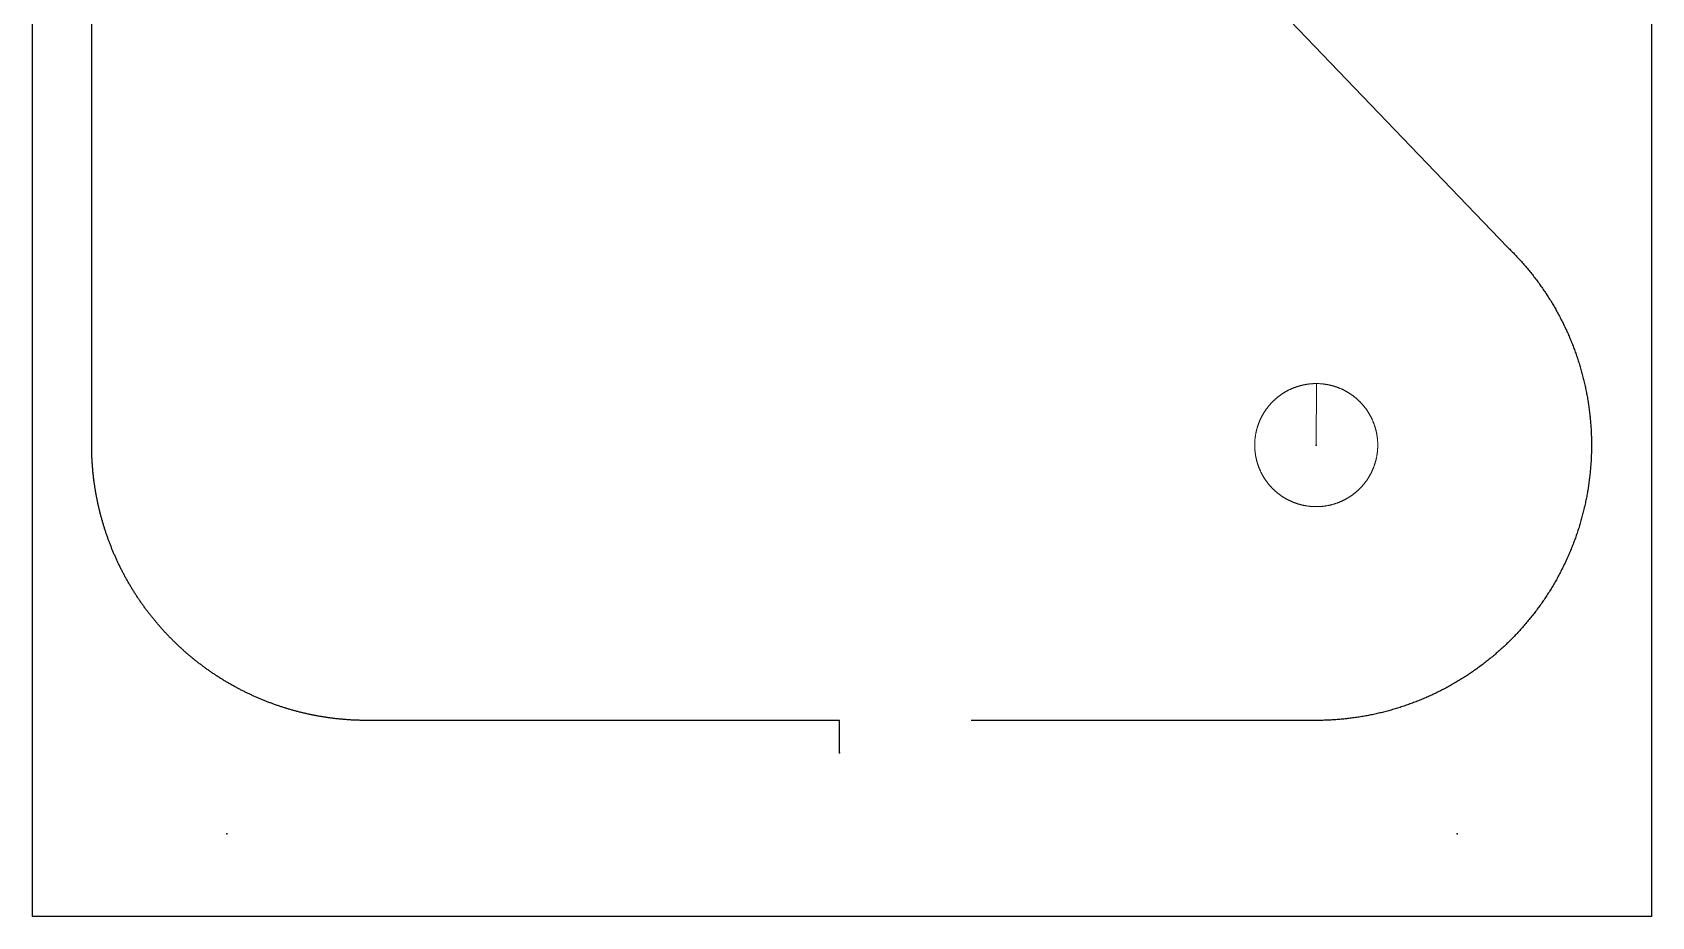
# Model space of a CAD drawing. Header units: millimetres. Extents: x 185 to 235, y 425 to 627.
# Drawn here: x 185.4 to 235.4, y 424.7 to 452 of the extents above; entities that cross this region are included whole.
import ezdxf

# ---------------------------------------------------------------- set-up
doc = ezdxf.new("R2010")
doc.units = ezdxf.units.MM
doc.layers.add('TOP_Drill', color=7, linetype='Continuous')
doc.layers.add('TOP_Full_CutOut_90', color=7, linetype='Continuous')
doc.layers.add('TOP_Full_CutOut_90_1', color=7, linetype='Continuous', lineweight=18)

msp = doc.modelspace()

# ---------------------------------------------------------------- linework, layer by layer
at = {"layer": 'TOP_Drill'}
for p, q in [((185.445662, 424.669944), (185.445662, 627.215781)), ((235.445662, 627.215781), (235.445662, 424.669944)), ((235.445662, 424.669944), (185.445662, 424.669944))]:
    msp.add_line(p, q, dxfattribs=at)
for p in [(225.089258, 439.226747), (210.366252, 429.726749), (191.445662, 427.226749), (229.445662, 427.226749)]:
    msp.add_point(p, dxfattribs=at)
at = {"layer": 'TOP_Full_CutOut_90', "linetype": 'Continuous', "ltscale": 5}
for points in [[(201.684353, 475.868523), (230.999406, 445.335753), (231.005227, 445.330137), (231.034165, 445.301955), (231.062967, 445.273636), (231.091646, 445.245169), (231.120178, 445.216577), (231.148562, 445.187862), (231.176833, 445.158989), (231.204955, 445.129993), (231.23294, 445.100863), (231.260786, 445.0716), (231.288493, 445.042205), (231.316062, 445.012676), (231.34349, 444.983017), (231.370766, 444.953239), (231.397915, 444.923318), (231.424921, 444.893266), (231.451773, 444.863099), (231.478484, 444.832802), (231.505043, 444.802388), (231.531489, 444.771811), (231.557768, 444.741131), (231.583896, 444.710336), (231.609877, 444.679414), (231.635714, 444.648368), (231.661413, 444.617186), (231.686958, 444.58589), (231.712346, 444.554483), (231.737585, 444.522955), (231.762689, 444.491287), (231.787622, 444.459527), (231.812416, 444.427633), (231.837074, 444.395601), (231.86155, 444.363489), (231.885886, 444.331247), (231.910073, 444.298881), (231.934098, 444.266413), (231.957971, 444.233826), (231.981673, 444.201149), (232.005243, 444.168329), (232.02866, 444.135388), (232.051903, 444.102363), (232.074993, 444.069223), (232.097927, 444.035969), (232.1207, 444.002612), (232.143321, 443.969137), (232.165781, 443.935556), (232.188076, 443.901878), (232.210213, 443.86809), (232.232198, 443.834184), (232.254006, 443.800196), (232.275658, 443.766099), (232.297157, 443.731884), (232.318481, 443.697586), (232.339638, 443.663192), (232.360643, 443.628681), (232.381491, 443.594058), (232.402158, 443.559362), (232.422659, 443.524571), (232.443008, 443.489661), (232.46319, 443.454653), (232.483189, 443.419579), (232.503026, 443.384404), (232.522709, 443.34911), (232.542218, 443.313732), (232.561555, 443.278271), (232.580716, 443.24273), (232.599728, 443.207063), (232.618563, 443.171315), (232.637211, 443.135515), (232.655707, 443.099591), (232.674025, 443.06359), (232.692174, 443.027501), (232.71015, 442.991326), (232.727955, 442.955067), (232.745592, 442.918714), (232.763042, 442.882304), (232.780329, 442.845793), (232.797442, 442.809199), (232.814382, 442.772524), (232.831151, 442.735759), (232.847733, 442.69894), (232.86415, 442.662024), (232.880382, 442.625046), (232.896442, 442.587991), (232.91234, 442.55082), (232.928049, 442.513602), (232.943572, 442.476333), (232.958919, 442.438989), (232.974108, 442.401525), (232.989107, 442.364012), (233.003919, 442.326457), (233.018564, 442.288799), (233.033029, 442.251076), (233.047306, 442.213304), (233.06141, 442.175453), (233.075342, 442.137509), (233.089082, 442.099527), (233.102638, 442.061494), (233.116023, 442.023372), (233.129225, 441.985187), (233.142234, 441.946972), (233.155072, 441.908671), (233.167731, 441.870294), (233.180205, 441.831865), (233.192492, 441.79339), (233.204599, 441.75485), (233.216522, 441.716252), (233.228259, 441.677611), (233.239813, 441.638907), (233.251184, 441.600148), (233.262378, 441.561311), (233.273377, 441.522449), (233.284192, 441.48354), (233.294824, 441.444572), (233.305275, 441.405538), (233.315537, 441.366466), (233.325612, 441.327351), (233.335497, 441.2882), (233.345202, 441.248986), (233.354723, 441.209711), (233.36405, 441.170422), (233.373193, 441.131077), (233.382148, 441.091696), (233.390921, 441.05225), (233.399507, 441.012755), (233.407898, 440.973251), (233.416097, 440.933734), (233.424117, 440.89414), (233.431954, 440.854472), (233.439593, 440.814817), (233.447043, 440.775129), (233.454306, 440.735396), (233.461381, 440.695634), (233.468269, 440.655817), (233.474966, 440.615977), (233.481473, 440.576116), (233.487794, 440.536197), (233.49392, 440.49628), (233.499856, 440.456343), (233.505608, 440.416336), (233.511165, 440.376331), (233.516532, 440.336303), (233.521711, 440.29623), (233.526699, 440.256139), (233.531493, 440.216053), (233.536099, 440.175924), (233.540516, 440.135755), (233.54474, 440.095589), (233.548775, 440.055388), (233.552617, 440.015173), (233.556269, 439.974939), (233.559728, 439.934692), (233.562995, 439.894457), (233.566074, 439.854163), (233.56896, 439.813858), (233.571653, 439.773586), (233.574157, 439.733258), (233.57647, 439.6929), (233.578588, 439.652578), (233.580515, 439.612247), (233.582252, 439.571887), (233.583797, 439.531498), (233.585149, 439.491127), (233.586309, 439.450771), (233.587278, 439.410368), (233.588054, 439.369983), (233.588639, 439.329596), (233.589032, 439.289207), (233.589233, 439.248816), (233.589242, 439.208403), (233.589058, 439.168013), (233.588683, 439.127624), (233.588116, 439.087237), (233.587357, 439.046851), (233.586407, 439.00647), (233.585264, 438.966092), (233.583929, 438.92572), (233.582403, 438.885353), (233.580685, 438.844993), (233.578775, 438.804638), (233.576672, 438.764293), (233.574378, 438.723955), (233.571893, 438.68365), (233.569218, 438.643356), (233.566349, 438.60305), (233.563289, 438.562775), (233.560039, 438.522516), (233.556594, 438.482246), (233.55296, 438.442012), (233.549137, 438.401817), (233.545122, 438.361635), (233.540915, 438.321448), (233.536515, 438.281278), (233.531926, 438.241148), (233.527149, 438.201056), (233.52218, 438.160964), (233.517018, 438.120895), (233.51167, 438.080863), (233.506126, 438.040827), (233.500394, 438.000845), (233.494476, 437.960903), (233.488364, 437.92096), (233.482065, 437.881071), (233.475576, 437.841201), (233.468895, 437.801356), (233.46203, 437.761565), (233.45497, 437.721777), (233.447723, 437.682038), (233.440286, 437.642325), (233.43266, 437.602649), (233.424853, 437.563043), (233.416853, 437.523445), (233.408657, 437.483859), (233.400281, 437.444347), (233.391721, 437.404892), (233.382969, 437.365453), (233.374031, 437.326066), (233.364906, 437.286718), (233.355591, 437.247403), (233.346092, 437.208145), (233.3364, 437.168905), (233.32653, 437.12975), (233.316475, 437.090636), (233.306228, 437.051554), (233.2958, 437.012537), (233.285181, 436.973549), (233.274378, 436.934614), (233.2634, 436.895769), (233.25223, 436.856948), (233.24087, 436.818163), (233.229333, 436.779454), (233.217609, 436.740793), (233.20571, 436.702217), (233.193619, 436.663664), (233.18134, 436.625157), (233.168891, 436.58675), (233.156258, 436.548395), (233.14343, 436.51006), (233.130429, 436.47182), (233.117253, 436.433656), (233.103883, 436.395521), (233.090337, 436.357463), (233.076607, 436.319462), (233.062706, 436.281552), (233.048624, 436.243702), (233.034347, 436.205883), (233.019903, 436.168166), (233.005285, 436.130529), (232.990483, 436.092948), (232.975499, 436.055429), (232.960338, 436.017985), (232.944994, 435.980598), (232.929478, 435.943305), (232.913792, 435.906096), (232.897918, 435.868937), (232.881872, 435.831866), (232.865659, 435.79489), (232.849263, 435.757975), (232.83268, 435.721113), (232.815931, 435.68435), (232.799015, 435.647684), (232.781923, 435.611092), (232.764648, 435.574564), (232.747205, 435.538129), (232.729593, 435.501787), (232.71181, 435.465528), (232.69384, 435.429327), (232.675698, 435.393213), (232.657408, 435.357231), (232.638938, 435.321316), (232.620283, 435.285462), (232.601462, 435.249707), (232.582481, 435.214059), (232.563335, 435.178509), (232.544014, 435.14304), (232.524521, 435.107654), (232.504859, 435.07236), (232.485022, 435.037149), (232.465028, 435.00205), (232.444882, 434.967069), (232.424553, 434.932156), (232.404052, 434.897331), (232.383406, 434.862637), (232.362584, 434.82802), (232.341584, 434.793484), (232.320441, 434.75908), (232.299129, 434.724767), (232.277644, 434.690541), (232.256012, 434.656442), (232.234214, 434.622438), (232.212255, 434.588539), (232.190133, 434.554741), (232.167832, 434.521022), (232.145402, 434.487457), (232.122801, 434.453977), (232.100032, 434.420595), (232.077119, 434.387341), (232.054044, 434.354191), (232.030806, 434.32114), (232.007404, 434.288194), (231.983877, 434.255401), (231.960167, 434.222682), (231.9363, 434.190074), (231.91229, 434.157595), (231.888116, 434.12522), (231.863814, 434.092992), (231.839333, 434.060843), (231.814689, 434.028802), (231.789926, 433.996919), (231.765006, 433.965147), (231.739919, 433.933471), (231.714683, 433.901918), (231.689298, 433.870486), (231.663767, 433.839179), (231.638101, 433.808011), (231.612278, 433.776953), (231.586299, 433.746007), (231.560185, 433.7152), (231.533919, 433.684508), (231.507496, 433.653931), (231.480941, 433.623494), (231.454243, 433.593185), (231.427403, 433.563005), (231.400411, 433.532943), (231.373277, 433.50301), (231.346011, 433.473219), (231.318597, 433.443548), (231.291041, 433.414007), (231.263357, 433.384611), (231.235525, 433.355336), (231.207542, 433.326182), (231.179432, 433.297174), (231.151186, 433.2683), (231.122802, 433.239561), (231.094283, 433.210956), (231.065616, 433.182477), (231.036826, 433.154145), (231.007901, 433.125951), (230.978842, 433.097893), (230.949662, 433.069985), (230.920325, 433.042192), (230.890867, 433.01455), (230.861289, 432.987058), (230.831557, 432.959685), (230.801704, 432.932463), (230.771735, 432.905394), (230.741646, 432.878475), (230.711406, 432.851677), (230.681036, 432.825023), (230.65055, 432.798521), (230.619936, 432.772164), (230.58921, 432.745961), (230.558345, 432.719894), (230.527352, 432.693969), (230.496246, 432.668201), (230.465029, 432.642589), (230.433677, 432.617115), (230.402198, 432.591785), (230.370612, 432.566615), (230.338891, 432.541584), (230.307071, 432.516719), (230.275131, 432.492002), (230.243044, 432.467417), (230.210877, 432.443012), (230.178588, 432.418753), (230.146169, 432.394639), (230.113647, 432.370686), (230.081003, 432.346883), (230.048247, 432.323235), (230.015395, 432.299755), (229.982415, 432.276417), (229.949312, 432.253231), (229.91613, 432.230223), (229.882831, 432.207366), (229.849423, 432.184668), (229.815914, 432.162132), (229.782277, 432.139742), (229.748518, 432.117502), (229.71469, 432.095448), (229.680763, 432.073556), (229.646704, 432.051809), (229.61256, 432.030234), (229.578312, 432.008822), (229.54396, 431.98757), (229.509503, 431.966479), (229.474938, 431.945548), (229.440295, 431.924794), (229.405547, 431.904199), (229.370694, 431.883767), (229.335754, 431.863506), (229.300722, 431.843413), (229.265587, 431.823482), (229.230349, 431.803714), (229.195021, 431.784115), (229.159609, 431.76469), (229.124098, 431.745429), (229.088496, 431.726338), (229.052832, 431.70743), (229.017042, 431.688672), (228.981156, 431.670082), (228.945201, 431.651672), (228.909167, 431.633438), (228.873037, 431.615369), (228.836814, 431.59747), (228.800533, 431.579755), (228.76415, 431.562203), (228.727664, 431.544817), (228.691123, 431.527616), (228.65451, 431.510593), (228.617787, 431.493731), (228.581002, 431.477052), (228.544138, 431.460547), (228.507174, 431.444208), (228.47015, 431.428053), (228.433058, 431.412078), (228.39588, 431.396274), (228.358635, 431.380651), (228.321321, 431.365206), (228.283904, 431.349927), (228.246433, 431.334834), (228.208907, 431.319925), (228.171306, 431.305192), (228.133604, 431.290626), (228.095841, 431.276243), (228.058044, 431.262053), (228.020176, 431.24804), (227.982209, 431.234194), (227.944184, 431.220534), (227.906121, 431.207063), (227.867962, 431.193761), (227.82976, 431.180649), (227.791484, 431.167713), (227.753153, 431.154963), (227.714776, 431.142398), (227.676326, 431.130011), (227.63783, 431.117812), (227.599257, 431.105789), (227.560618, 431.093947), (227.521942, 431.082295), (227.483233, 431.070833), (227.444434, 431.059544), (227.405573, 431.048438), (227.366692, 431.037526), (227.327766, 431.0268), (227.288779, 431.016256), (227.249728, 431.005894), (227.210607, 430.995712), (227.171474, 430.985727), (227.132306, 430.975928), (227.093055, 430.966308), (227.053785, 430.956881), (227.014475, 430.947641), (226.975089, 430.938581), (226.93567, 430.929711), (226.896241, 430.921035), (226.85675, 430.912541), (226.817201, 430.904231), (226.777648, 430.896118), (226.73804, 430.888187), (226.698378, 430.880443), (226.658713, 430.872894), (226.618992, 430.865528), (226.579217, 430.858349), (226.539442, 430.851366), (226.499639, 430.844571), (226.459764, 430.837958), (226.419883, 430.831541), (226.379982, 430.825314), (226.340035, 430.819274), (226.300083, 430.813427), (226.26009, 430.807768), (226.220047, 430.802296), (226.179987, 430.797016), (226.139931, 430.79193), (226.099829, 430.787031), (226.05971, 430.782325), (226.019573, 430.777808), (225.979421, 430.773484), (225.939227, 430.769347), (225.899017, 430.765403), (225.858816, 430.761652), (225.818553, 430.758088), (225.778301, 430.754719), (225.73806, 430.751542), (225.69776, 430.748552), (225.657448, 430.745756), (225.61715, 430.743152), (225.576841, 430.74074), (225.5365, 430.738518), (225.496129, 430.736487), (225.455797, 430.734651), (225.415455, 430.733005), (225.375063, 430.73155), (225.334689, 430.730288), (225.294309, 430.729217), (225.253926, 430.728339), (225.213541, 430.727652), (225.17313, 430.727158), (225.132739, 430.726855), (225.09386, 430.726749), (214.43551, 430.726749)], [(210.366252, 429.726749), (210.366252, 430.726749), (195.778325, 430.726749), (195.753056, 430.726779), (195.726321, 430.726896), (195.699619, 430.727096), (195.672919, 430.72738), (195.64622, 430.727748), (195.619521, 430.728199), (195.592824, 430.728735), (195.566095, 430.729355), (195.5394, 430.730059), (195.512709, 430.730845), (195.485985, 430.731718), (195.459331, 430.732672), (195.432645, 430.73371), (195.405929, 430.734835), (195.379252, 430.736042), (195.352575, 430.737332), (195.325901, 430.738707), (195.299234, 430.740165), (195.272568, 430.741707), (195.245907, 430.743333), (195.219252, 430.745043), (195.192601, 430.746837), (195.165953, 430.748714), (195.139342, 430.750673), (195.112707, 430.752717), (195.086041, 430.754849), (195.059448, 430.75706), (195.032864, 430.759352), (195.006251, 430.761732), (194.979642, 430.764196), (194.953038, 430.766744), (194.926446, 430.769375), (194.899891, 430.772087), (194.873343, 430.774882), (194.846803, 430.777761), (194.82024, 430.780726), (194.793684, 430.783776), (194.767165, 430.786906), (194.740656, 430.790119), (194.714157, 430.793415), (194.687669, 430.796795), (194.661186, 430.800258), (194.634711, 430.803805), (194.608251, 430.807434), (194.581798, 430.811148), (194.555352, 430.814945), (194.528919, 430.818825), (194.502492, 430.822789), (194.476112, 430.826832), (194.449744, 430.830956), (194.423323, 430.835175), (194.396976, 430.839467), (194.370632, 430.843842), (194.344308, 430.848301), (194.317998, 430.85284), (194.291663, 430.857471), (194.26537, 430.862179), (194.239093, 430.866969), (194.212869, 430.871835), (194.186615, 430.876791), (194.160344, 430.881837), (194.134148, 430.886954), (194.10797, 430.892152), (194.081774, 430.897439), (194.055589, 430.902811), (194.029453, 430.908258), (194.003328, 430.913788), (193.977227, 430.919399), (193.951129, 430.925094), (193.92505, 430.930872), (193.898989, 430.936731), (193.872939, 430.942675), (193.846908, 430.9487), (193.820921, 430.954802), (193.794953, 430.960984), (193.768965, 430.967258), (193.743037, 430.973603), (193.717088, 430.98004), (193.691177, 430.986556), (193.665334, 430.993139), (193.639462, 430.999816), (193.613614, 431.006575), (193.587785, 431.013415), (193.562002, 431.02033), (193.53624, 431.027325), (193.510461, 431.034412), (193.484735, 431.041572), (193.459024, 431.048815), (193.433312, 431.056146), (193.407677, 431.063542), (193.382048, 431.071023), (193.356421, 431.078591), (193.330817, 431.08624), (193.305259, 431.093963), (193.279716, 431.101769), (193.254208, 431.109652), (193.228713, 431.117618), (193.203226, 431.125671), (193.177784, 431.133797), (193.152356, 431.142007), (193.126997, 431.150283), (193.101612, 431.158654), (193.076274, 431.1671), (193.050964, 431.175624), (193.025679, 431.184229), (193.000442, 431.192905), (192.975161, 431.201686), (192.949969, 431.210526), (192.924815, 431.219439), (192.899667, 431.228441), (192.874549, 431.23752), (192.849458, 431.246679), (192.824404, 431.255913), (192.799362, 431.265233), (192.774348, 431.274632), (192.749383, 431.284103), (192.724447, 431.293652), (192.699518, 431.303288), (192.674633, 431.312998), (192.649777, 431.322786), (192.624958, 431.33265), (192.600183, 431.342587), (192.575438, 431.352601), (192.550701, 431.362703), (192.525996, 431.372883), (192.501323, 431.38314), (192.476712, 431.393463), (192.452121, 431.403868), (192.427522, 431.414368), (192.402997, 431.424927), (192.378521, 431.435557), (192.354038, 431.44628), (192.329602, 431.457076), (192.305215, 431.467942), (192.280837, 431.478895), (192.256535, 431.489906), (192.232252, 431.501), (192.207949, 431.512196), (192.183726, 431.523448), (192.159566, 431.534763), (192.135414, 431.546166), (192.11127, 431.557659), (192.087204, 431.569208), (192.063175, 431.580831), (192.039154, 431.592545), (192.015185, 431.604326), (191.991239, 431.616189), (191.967358, 431.628115), (191.943488, 431.640128), (191.919682, 431.652203), (191.895901, 431.664359), (191.872117, 431.676612), (191.848426, 431.688911), (191.824788, 431.701278), (191.801173, 431.713725), (191.777544, 431.726276), (191.753995, 431.73888), (191.730498, 431.75155), (191.707041, 431.764295), (191.683612, 431.777119), (191.660206, 431.790027), (191.636857, 431.802999), (191.613546, 431.816047), (191.590316, 431.829145), (191.567074, 431.842345), (191.543845, 431.855636), (191.520739, 431.868954), (191.497658, 431.882352), (191.474566, 431.895854), (191.451557, 431.909406), (191.428616, 431.923015), (191.405677, 431.936719), (191.382781, 431.950496), (191.359953, 431.96433), (191.337139, 431.978254), (191.31437, 431.992249), (191.291659, 432.006307), (191.269002, 432.02043), (191.246389, 432.034624), (191.223805, 432.048899), (191.201276, 432.063239), (191.178807, 432.077639), (191.156344, 432.092136), (191.133935, 432.106698), (191.111596, 432.121315), (191.089295, 432.136007), (191.067047, 432.150764), (191.044815, 432.165611), (191.022646, 432.180518), (191.000547, 432.195479), (190.978479, 432.210519), (190.956458, 432.225629), (190.934469, 432.240819), (190.912529, 432.256078), (190.890659, 432.27139), (190.868821, 432.286782), (190.847048, 432.302231), (190.825329, 432.317744), (190.803628, 432.333348), (190.781992, 432.349008), (190.760405, 432.364737), (190.738852, 432.380545), (190.71737, 432.396405), (190.695922, 432.412343), (190.674563, 432.428322), (190.653236, 432.444378), (190.631924, 432.460531), (190.610682, 432.476734), (190.589493, 432.493004), (190.568376, 432.509324), (190.547277, 432.525736), (190.526247, 432.542201), (190.505289, 432.558716), (190.484346, 432.575325), (190.463476, 432.591985), (190.442663, 432.608706), (190.421882, 432.625509), (190.401153, 432.642378), (190.380519, 432.659278), (190.3599, 432.676273), (190.339319, 432.693348), (190.318848, 432.710438), (190.298394, 432.727624), (190.277977, 432.744889), (190.257635, 432.762201), (190.237365, 432.779562), (190.217131, 432.797001), (190.196956, 432.814502), (190.176835, 432.832065), (190.15677, 432.849692), (190.13676, 432.867382), (190.116791, 432.885148), (190.096895, 432.902961), (190.077055, 432.920837), (190.057273, 432.938773), (190.037548, 432.956772), (190.017862, 432.974847), (189.998233, 432.992985), (189.97868, 433.011168), (189.959184, 433.029411), (189.939728, 433.047732), (189.920349, 433.066097), (189.901026, 433.084523), (189.881762, 433.103008), (189.862539, 433.121571), (189.843375, 433.140194), (189.824288, 433.15886), (189.80524, 433.177603), (189.786271, 433.196388), (189.767342, 433.21525), (189.748473, 433.234172), (189.729698, 433.253119), (189.710965, 433.27214), (189.692274, 433.291239), (189.673628, 433.310413), (189.655075, 433.329613), (189.636599, 433.348852), (189.618133, 433.368202), (189.599762, 433.387576), (189.58145, 433.407007), (189.563167, 433.426532), (189.544994, 433.446062), (189.526866, 433.465665), (189.508783, 433.485344), (189.490777, 433.505063), (189.472833, 433.524838), (189.454935, 433.544688), (189.437114, 433.564579), (189.419371, 433.584507), (189.401659, 433.604526), (189.384027, 433.624583), (189.366455, 433.644698), (189.348928, 433.664889), (189.331499, 433.685096), (189.314133, 433.705357), (189.296796, 433.725713), (189.279525, 433.746123), (189.262348, 433.766551), (189.245232, 433.787036), (189.228165, 433.807595), (189.211179, 433.828186), (189.19424, 433.848852), (189.177365, 433.869574), (189.160571, 433.890328), (189.143825, 433.911157), (189.127159, 433.932021), (189.110557, 433.952937), (189.094036, 433.973889), (189.077562, 433.994912), (189.061126, 434.016026), (189.044786, 434.037154), (189.028525, 434.058317), (189.012326, 434.079535), (188.996178, 434.100826), (188.980101, 434.122162), (188.964104, 434.143532), (188.948156, 434.164974), (188.932273, 434.186473), (188.916486, 434.207982), (188.900753, 434.229557), (188.885068, 434.25121), (188.869469, 434.272889), (188.853948, 434.294602), (188.838479, 434.316385), (188.823079, 434.338218), (188.80776, 434.360082), (188.792492, 434.382017), (188.777306, 434.403984), (188.762193, 434.425992), (188.747144, 434.448055), (188.732159, 434.470171), (188.717234, 434.492351), (188.702388, 434.514562), (188.687624, 434.536804), (188.672929, 434.559092), (188.658299, 434.581434), (188.643729, 434.603837), (188.629239, 434.626272), (188.61483, 434.648735), (188.600482, 434.671259), (188.586198, 434.693837), (188.571971, 434.716484), (188.55784, 434.739137), (188.54379, 434.761818), (188.52978, 434.784592), (188.515849, 434.807401), (188.502013, 434.830214), (188.488242, 434.853079), (188.474528, 434.876013), (188.460881, 434.899), (188.447322, 434.922005), (188.433834, 434.945052), (188.420419, 434.968141), (188.40707, 434.991283), (188.393795, 435.014467), (188.3806, 435.037679), (188.367464, 435.060956), (188.354415, 435.08425), (188.341441, 435.107581), (188.328534, 435.130967), (188.315699, 435.154394), (188.302946, 435.177846), (188.290259, 435.201351), (188.277625, 435.224936), (188.265102, 435.248494), (188.252645, 435.272102), (188.240249, 435.295778), (188.227927, 435.319491), (188.215681, 435.343244), (188.203536, 435.36698), (188.191431, 435.390822), (188.17941, 435.414688), (188.16749, 435.438537), (188.155617, 435.462479), (188.14382, 435.486458), (188.132105, 435.510459), (188.120459, 435.534512), (188.108902, 435.558573), (188.097407, 435.582699), (188.086001, 435.606834), (188.074664, 435.631017), (188.063391, 435.655265), (188.052212, 435.679507), (188.041116, 435.703771), (188.030082, 435.728097), (188.019114, 435.752487), (188.00824, 435.77687), (187.997442, 435.801286), (187.986714, 435.825753), (187.976064, 435.850253), (187.965503, 435.874758), (187.954993, 435.899353), (187.94458, 435.923941), (187.934248, 435.948548), (187.92397, 435.973246), (187.913793, 435.997918), (187.903699, 436.02261), (187.893658, 436.047392), (187.883696, 436.072206), (187.873833, 436.096997), (187.864043, 436.121831), (187.854319, 436.146726), (187.844679, 436.171639), (187.835121, 436.196571), (187.825641, 436.221533), (187.816239, 436.246525), (187.806899, 436.271594), (187.79766, 436.296633), (187.788502, 436.32169), (187.779402, 436.346835), (187.770388, 436.37199), (187.761461, 436.397152), (187.752606, 436.422361), (187.743831, 436.447598), (187.735145, 436.472831), (187.726538, 436.498092), (187.718004, 436.5234), (187.709539, 436.548766), (187.701154, 436.574157), (187.692863, 436.599535), (187.684655, 436.624928), (187.676529, 436.650337), (187.668469, 436.675811), (187.660481, 436.701343), (187.652586, 436.726858), (187.644771, 436.752399), (187.637042, 436.777945), (187.629393, 436.803514), (187.621812, 436.829148), (187.614315, 436.854797), (187.60691, 436.880429), (187.599577, 436.906115), (187.592315, 436.931856), (187.585147, 436.957579), (187.578058, 436.983324), (187.571053, 437.009083), (187.564131, 437.034855), (187.557271, 437.060721), (187.550503, 437.086568), (187.543825, 437.112404), (187.537222, 437.138286), (187.530702, 437.164179), (187.524261, 437.1901), (187.517904, 437.216034), (187.511622, 437.242012), (187.505428, 437.267985), (187.499319, 437.293964), (187.493277, 437.320024), (187.487323, 437.346079), (187.481463, 437.372099), (187.475675, 437.398175), (187.46997, 437.424271), (187.464348, 437.450376), (187.458801, 437.476532), (187.453345, 437.502666), (187.447971, 437.528817), (187.442674, 437.555011), (187.437466, 437.581188), (187.432333, 437.607414), (187.427285, 437.63365), (187.422326, 437.659863), (187.417442, 437.68613), (187.412635, 437.71244), (187.40792, 437.738725), (187.403292, 437.764992), (187.398735, 437.791333), (187.394267, 437.817662), (187.389882, 437.843999), (187.385576, 437.870377), (187.381353, 437.896763), (187.377219, 437.923129), (187.373166, 437.949513), (187.369187, 437.975971), (187.365298, 438.002404), (187.361497, 438.02881), (187.357778, 438.055228), (187.354132, 438.081729), (187.350577, 438.108199), (187.347108, 438.134646), (187.343713, 438.161172), (187.340404, 438.187699), (187.337182, 438.214207), (187.334047, 438.240691), (187.330987, 438.267245), (187.328012, 438.293808), (187.325127, 438.320316), (187.322318, 438.346895), (187.319594, 438.373481), (187.316956, 438.400042), (187.314398, 438.426642), (187.311925, 438.45325), (187.309538, 438.479828), (187.307232, 438.506448), (187.30501, 438.533074), (187.302874, 438.559671), (187.300816, 438.58634), (187.298846, 438.612983), (187.296961, 438.639597), (187.295158, 438.666246), (187.293439, 438.692901), (187.291803, 438.719563), (187.290251, 438.746227), (187.288783, 438.772896), (187.287399, 438.799568), (187.286098, 438.826242), (187.284882, 438.852922), (187.283749, 438.879604), (187.282699, 438.906322), (187.281735, 438.93301), (187.280855, 438.959665), (187.280056, 438.986392), (187.279342, 439.013119), (187.278714, 439.03978), (187.278168, 439.066478), (187.277706, 439.09321), (187.277329, 439.119909), (187.277035, 439.14661), (187.276825, 439.173344), (187.2767, 439.200046), (187.276659, 439.225555), (187.276659, 469.758726)]]:
    msp.add_lwpolyline(points, dxfattribs=at)
at = {"layer": 'TOP_Full_CutOut_90_1'}
msp.add_lwpolyline([(225.089258, 439.226747), (225.092904, 441.126719), (225.101196, 441.126693), (225.113133, 441.12658), (225.12507, 441.126393), (225.137005, 441.12613), (225.148938, 441.125793), (225.160869, 441.12538), (225.172797, 441.124893), (225.184721, 441.12433), (225.196642, 441.123693), (225.208559, 441.122981), (225.220471, 441.122194), (225.232378, 441.121332), (225.244279, 441.120395), (225.256174, 441.119384), (225.268062, 441.118298), (225.279944, 441.117137), (225.291817, 441.115902), (225.303683, 441.114592), (225.315541, 441.113207), (225.327389, 441.111748), (225.339228, 441.110215), (225.351057, 441.108607), (225.362876, 441.106925), (225.374684, 441.105169), (225.386481, 441.103338), (225.398266, 441.101434), (225.410039, 441.099455), (225.421799, 441.097403), (225.433546, 441.095276), (225.445279, 441.093076), (225.456999, 441.090802), (225.468704, 441.088455), (225.480393, 441.086034), (225.492068, 441.08354), (225.503726, 441.080972), (225.515369, 441.078332), (225.526994, 441.075618), (225.538602, 441.072831), (225.550192, 441.069971), (225.561765, 441.067039), (225.573318, 441.064034), (225.584852, 441.060956), (225.596367, 441.057806), (225.607862, 441.054583), (225.619336, 441.051289), (225.63079, 441.047922), (225.642222, 441.044484), (225.653632, 441.040974), (225.66502, 441.037392), (225.676385, 441.033738), (225.687727, 441.030014), (225.699045, 441.026218), (225.71034, 441.022351), (225.72161, 441.018413), (225.732854, 441.014405), (225.744074, 441.010326), (225.755267, 441.006176), (225.766435, 441.001956), (225.777575, 440.997666), (225.788688, 440.993307), (225.799774, 440.988877), (225.810832, 440.984378), (225.821861, 440.97981), (225.832861, 440.975172), (225.843832, 440.970465), (225.854773, 440.96569), (225.865684, 440.960846), (225.876565, 440.955933), (225.887414, 440.950952), (225.898231, 440.945903), (225.909017, 440.940786), (225.919771, 440.935602), (225.930491, 440.93035), (225.941179, 440.925031), (225.951832, 440.919644), (225.962452, 440.914191), (225.973037, 440.908672), (225.983588, 440.903085), (225.994103, 440.897433), (226.004582, 440.891715), (226.015025, 440.885931), (226.025432, 440.880081), (226.035801, 440.874167), (226.046134, 440.868187), (226.056428, 440.862142), (226.066684, 440.856033), (226.076902, 440.84986), (226.087081, 440.843622), (226.09722, 440.837321), (226.10732, 440.830956), (226.117379, 440.824528), (226.127398, 440.818036), (226.137376, 440.811482), (226.147312, 440.804865), (226.157207, 440.798186), (226.167059, 440.791445), (226.176869, 440.784642), (226.186636, 440.777778), (226.19636, 440.770852), (226.20604, 440.763866), (226.215676, 440.756818), (226.225267, 440.749711), (226.234814, 440.742543), (226.244315, 440.735315), (226.253771, 440.728028), (226.263181, 440.720682), (226.272544, 440.713276), (226.281861, 440.705812), (226.291131, 440.69829), (226.300353, 440.690709), (226.309527, 440.683071), (226.318653, 440.675375), (226.327731, 440.667622), (226.33676, 440.659812), (226.345739, 440.651945), (226.354669, 440.644023), (226.363549, 440.636044), (226.372379, 440.62801), (226.381158, 440.61992), (226.389886, 440.611775), (226.398563, 440.603576), (226.407188, 440.595322), (226.415761, 440.587014), (226.424281, 440.578653), (226.432749, 440.570238), (226.441164, 440.56177), (226.449525, 440.55325), (226.457833, 440.544677), (226.466087, 440.536052), (226.474286, 440.527375), (226.482431, 440.518647), (226.490521, 440.509868), (226.498555, 440.501038), (226.506534, 440.492158), (226.514456, 440.483228), (226.522323, 440.474249), (226.530133, 440.46522), (226.537886, 440.456142), (226.545582, 440.447016), (226.55322, 440.437842), (226.560801, 440.42862), (226.568323, 440.41935), (226.575787, 440.410033), (226.583193, 440.40067), (226.590539, 440.39126), (226.597826, 440.381804), (226.605054, 440.372303), (226.612222, 440.362756), (226.619329, 440.353165), (226.626377, 440.343529), (226.633363, 440.333849), (226.640289, 440.324125), (226.647153, 440.314358), (226.653956, 440.304548), (226.660697, 440.294696), (226.667376, 440.284801), (226.673993, 440.274865), (226.680547, 440.264887), (226.687039, 440.254868), (226.693467, 440.244809), (226.699832, 440.234709), (226.706133, 440.22457), (226.712371, 440.214391), (226.718544, 440.204173), (226.724653, 440.193917), (226.730698, 440.183623), (226.736678, 440.17329), (226.742592, 440.162921), (226.748442, 440.152514), (226.754226, 440.142071), (226.759944, 440.131592), (226.765596, 440.121077), (226.771183, 440.110526), (226.776702, 440.099941), (226.782155, 440.089321), (226.787542, 440.078668), (226.792861, 440.06798), (226.798113, 440.05726), (226.803297, 440.046506), (226.808414, 440.03572), (226.813463, 440.024903), (226.818444, 440.014054), (226.823357, 440.003173), (226.828201, 439.992262), (226.832976, 439.981321), (226.837683, 439.97035), (226.842321, 439.95935), (226.846889, 439.948321), (226.851388, 439.937263), (226.855818, 439.926177), (226.860177, 439.915064), (226.864467, 439.903924), (226.868687, 439.892756), (226.872837, 439.881563), (226.876916, 439.870343), (226.880924, 439.859099), (226.884862, 439.847829), (226.888729, 439.836534), (226.892525, 439.825216), (226.896249, 439.813874), (226.899903, 439.802509), (226.903485, 439.791121), (226.906995, 439.779711), (226.910433, 439.768279), (226.9138, 439.756825), (226.917094, 439.745351), (226.920317, 439.733856), (226.923467, 439.722341), (226.926545, 439.710807), (226.92955, 439.699254), (226.932482, 439.687681), (226.935342, 439.676091), (226.938129, 439.664483), (226.940843, 439.652858), (226.943483, 439.641215), (226.946051, 439.629557), (226.948545, 439.617882), (226.950966, 439.606193), (226.953313, 439.594488), (226.955587, 439.582768), (226.957787, 439.571035), (226.959914, 439.559288), (226.961966, 439.547528), (226.963945, 439.535755), (226.965849, 439.52397), (226.96768, 439.512173), (226.969436, 439.500365), (226.971118, 439.488546), (226.972726, 439.476717), (226.974259, 439.464878), (226.975718, 439.45303), (226.977103, 439.441172), (226.978413, 439.429306), (226.979648, 439.417433), (226.980809, 439.405551), (226.981895, 439.393663), (226.982906, 439.381768), (226.983843, 439.369867), (226.984705, 439.35796), (226.985492, 439.346048), (226.986204, 439.334131), (226.986841, 439.32221), (226.987404, 439.310286), (226.987891, 439.298358), (226.988304, 439.286427), (226.988641, 439.274494), (226.988904, 439.262559), (226.989091, 439.250622), (226.989204, 439.238685), (226.989241, 439.226747), (226.989241, 439.226747), (226.989204, 439.214809), (226.989091, 439.202872), (226.988904, 439.190935), (226.988641, 439.179), (226.988304, 439.167067), (226.987891, 439.155136), (226.987404, 439.143208), (226.986841, 439.131284), (226.986204, 439.119363), (226.985492, 439.107446), (226.984705, 439.095534), (226.983843, 439.083627), (226.982906, 439.071726), (226.981895, 439.059831), (226.980809, 439.047943), (226.979648, 439.036061), (226.978413, 439.024188), (226.977103, 439.012322), (226.975718, 439.000464), (226.974259, 438.988616), (226.972726, 438.976777), (226.971118, 438.964948), (226.969436, 438.953129), (226.96768, 438.941321), (226.965849, 438.929524), (226.963945, 438.917739), (226.961966, 438.905966), (226.959914, 438.894206), (226.957787, 438.882459), (226.955587, 438.870726), (226.953313, 438.859006), (226.950966, 438.847301), (226.948545, 438.835612), (226.946051, 438.823937), (226.943483, 438.812279), (226.940843, 438.800636), (226.938129, 438.789011), (226.935342, 438.777403), (226.932482, 438.765813), (226.92955, 438.75424), (226.926545, 438.742687), (226.923467, 438.731153), (226.920317, 438.719638), (226.917094, 438.708143), (226.9138, 438.696669), (226.910433, 438.685215), (226.906995, 438.673783), (226.903485, 438.662373), (226.899903, 438.650985), (226.896249, 438.63962), (226.892525, 438.628278), (226.888729, 438.61696), (226.884862, 438.605665), (226.880924, 438.594395), (226.876916, 438.583151), (226.872837, 438.571931), (226.868687, 438.560738), (226.864467, 438.54957), (226.860177, 438.53843), (226.855818, 438.527317), (226.851388, 438.516231), (226.846889, 438.505173), (226.842321, 438.494144), (226.837683, 438.483144), (226.832976, 438.472173), (226.828201, 438.461232), (226.823357, 438.450321), (226.818444, 438.43944), (226.813463, 438.428591), (226.808414, 438.417774), (226.803297, 438.406988), (226.798113, 438.396234), (226.792861, 438.385514), (226.787542, 438.374826), (226.782155, 438.364173), (226.776702, 438.353553), (226.771183, 438.342968), (226.765596, 438.332417), (226.759944, 438.321902), (226.754226, 438.311423), (226.748442, 438.30098), (226.742592, 438.290573), (226.736678, 438.280204), (226.730698, 438.269871), (226.724653, 438.259577), (226.718544, 438.249321), (226.712371, 438.239103), (226.706133, 438.228924), (226.699832, 438.218785), (226.693467, 438.208685), (226.687039, 438.198626), (226.680547, 438.188607), (226.673993, 438.178629), (226.667376, 438.168693), (226.660697, 438.158798), (226.653956, 438.148946), (226.647153, 438.139136), (226.640289, 438.129369), (226.633363, 438.119645), (226.626377, 438.109965), (226.619329, 438.100329), (226.612222, 438.090738), (226.605054, 438.081191), (226.597826, 438.07169), (226.590539, 438.062234), (226.583193, 438.052824), (226.575787, 438.043461), (226.568323, 438.034144), (226.560801, 438.024874), (226.55322, 438.015652), (226.545582, 438.006478), (226.537886, 437.997352), (226.530133, 437.988274), (226.522323, 437.979245), (226.514456, 437.970266), (226.506534, 437.961336), (226.498555, 437.952456), (226.490521, 437.943626), (226.482431, 437.934847), (226.474286, 437.926119), (226.466087, 437.917442), (226.457833, 437.908817), (226.449525, 437.900244), (226.441164, 437.891724), (226.432749, 437.883256), (226.424281, 437.874841), (226.415761, 437.86648), (226.407188, 437.858172), (226.398563, 437.849918), (226.389886, 437.841719), (226.381158, 437.833574), (226.372379, 437.825484), (226.363549, 437.81745), (226.354669, 437.809471), (226.345739, 437.801549), (226.33676, 437.793682), (226.327731, 437.785872), (226.318653, 437.778119), (226.309527, 437.770423), (226.300353, 437.762785), (226.291131, 437.755204), (226.281861, 437.747682), (226.272544, 437.740218), (226.263181, 437.732812), (226.253771, 437.725466), (226.244315, 437.718179), (226.234814, 437.710951), (226.225267, 437.703783), (226.215676, 437.696676), (226.20604, 437.689628), (226.19636, 437.682642), (226.186636, 437.675716), (226.176869, 437.668852), (226.167059, 437.662049), (226.157207, 437.655308), (226.147312, 437.648629), (226.137376, 437.642012), (226.127398, 437.635458), (226.117379, 437.628966), (226.10732, 437.622538), (226.09722, 437.616173), (226.087081, 437.609872), (226.076902, 437.603634), (226.066684, 437.597461), (226.056428, 437.591352), (226.046134, 437.585307), (226.035801, 437.579327), (226.025432, 437.573413), (226.015025, 437.567563), (226.004582, 437.561779), (225.994103, 437.556061), (225.983588, 437.550409), (225.973037, 437.544822), (225.962452, 437.539303), (225.951832, 437.53385), (225.941179, 437.528463), (225.930491, 437.523144), (225.919771, 437.517892), (225.909017, 437.512708), (225.898231, 437.507591), (225.887414, 437.502542), (225.876565, 437.497561), (225.865684, 437.492648), (225.854773, 437.487804), (225.843832, 437.483029), (225.832861, 437.478322), (225.821861, 437.473684), (225.810832, 437.469116), (225.799774, 437.464617), (225.788688, 437.460187), (225.777575, 437.455828), (225.766435, 437.451538), (225.755267, 437.447318), (225.744074, 437.443168), (225.732854, 437.439089), (225.72161, 437.435081), (225.71034, 437.431143), (225.699045, 437.427276), (225.687727, 437.42348), (225.676385, 437.419756), (225.66502, 437.416102), (225.653632, 437.41252), (225.642222, 437.40901), (225.63079, 437.405572), (225.619336, 437.402205), (225.607862, 437.398911), (225.596367, 437.395688), (225.584852, 437.392538), (225.573318, 437.38946), (225.561765, 437.386455), (225.550192, 437.383523), (225.538602, 437.380663), (225.526994, 437.377876), (225.515369, 437.375162), (225.503726, 437.372522), (225.492068, 437.369954), (225.480393, 437.36746), (225.468704, 437.365039), (225.456999, 437.362692), (225.445279, 437.360418), (225.433546, 437.358218), (225.421799, 437.356091), (225.410039, 437.354039), (225.398266, 437.35206), (225.386481, 437.350156), (225.374684, 437.348325), (225.362876, 437.346569), (225.351057, 437.344887), (225.339228, 437.343279), (225.327389, 437.341746), (225.315541, 437.340287), (225.303683, 437.338902), (225.291817, 437.337592), (225.279944, 437.336357), (225.268062, 437.335196), (225.256174, 437.33411), (225.244279, 437.333099), (225.232378, 437.332162), (225.220471, 437.3313), (225.208559, 437.330513), (225.196642, 437.329801), (225.184721, 437.329164), (225.172797, 437.328601), (225.160869, 437.328114), (225.148938, 437.327701), (225.137005, 437.327364), (225.12507, 437.327101), (225.113133, 437.326914), (225.101196, 437.326801), (225.089258, 437.326764), (225.07732, 437.326801), (225.065383, 437.326914), (225.053446, 437.327101), (225.041511, 437.327364), (225.029578, 437.327701), (225.017647, 437.328114), (225.005719, 437.328601), (224.993795, 437.329164), (224.981874, 437.329801), (224.969957, 437.330513), (224.958045, 437.3313), (224.946138, 437.332162), (224.934237, 437.333099), (224.922342, 437.33411), (224.910454, 437.335196), (224.898572, 437.336357), (224.886699, 437.337592), (224.874833, 437.338902), (224.862975, 437.340287), (224.851127, 437.341746), (224.839288, 437.343279), (224.827459, 437.344887), (224.81564, 437.346569), (224.803832, 437.348325), (224.792035, 437.350156), (224.78025, 437.35206), (224.768477, 437.354039), (224.756717, 437.356091), (224.74497, 437.358218), (224.733237, 437.360418), (224.721517, 437.362692), (224.709812, 437.365039), (224.698123, 437.36746), (224.686448, 437.369954), (224.67479, 437.372522), (224.663147, 437.375162), (224.651522, 437.377876), (224.639914, 437.380663), (224.628324, 437.383523), (224.616751, 437.386455), (224.605198, 437.38946), (224.593664, 437.392538), (224.582149, 437.395688), (224.570654, 437.398911), (224.55918, 437.402205), (224.547726, 437.405572), (224.536294, 437.40901), (224.524884, 437.41252), (224.513496, 437.416102), (224.502131, 437.419756), (224.490789, 437.42348), (224.479471, 437.427276), (224.468176, 437.431143), (224.456906, 437.435081), (224.445662, 437.439089), (224.434442, 437.443168), (224.423249, 437.447318), (224.412081, 437.451538), (224.400941, 437.455828), (224.389828, 437.460187), (224.378742, 437.464617), (224.367684, 437.469116), (224.356655, 437.473684), (224.345655, 437.478322), (224.334684, 437.483029), (224.323743, 437.487804), (224.312832, 437.492648), (224.301951, 437.497561), (224.291102, 437.502542), (224.280285, 437.507591), (224.269499, 437.512708), (224.258745, 437.517892), (224.248025, 437.523144), (224.237337, 437.528463), (224.226684, 437.53385), (224.216064, 437.539303), (224.205479, 437.544822), (224.194928, 437.550409), (224.184413, 437.556061), (224.173934, 437.561779), (224.163491, 437.567563), (224.153084, 437.573413), (224.142715, 437.579327), (224.132382, 437.585307), (224.122088, 437.591352), (224.111832, 437.597461), (224.101614, 437.603634), (224.091435, 437.609872), (224.081296, 437.616173), (224.071196, 437.622538), (224.061137, 437.628966), (224.051118, 437.635458), (224.04114, 437.642012), (224.031204, 437.648629), (224.021309, 437.655308), (224.011457, 437.662049), (224.001647, 437.668852), (223.99188, 437.675716), (223.982156, 437.682642), (223.972476, 437.689628), (223.96284, 437.696676), (223.953249, 437.703783), (223.943702, 437.710951), (223.934201, 437.718179), (223.924745, 437.725466), (223.915335, 437.732812), (223.905972, 437.740218), (223.896655, 437.747682), (223.887385, 437.755204), (223.878163, 437.762785), (223.868989, 437.770423), (223.859863, 437.778119), (223.850785, 437.785872), (223.841756, 437.793682), (223.832777, 437.801549), (223.823847, 437.809471), (223.814967, 437.81745), (223.806137, 437.825484), (223.797358, 437.833574), (223.78863, 437.841719), (223.779953, 437.849918), (223.771328, 437.858172), (223.762755, 437.86648), (223.754235, 437.874841), (223.745767, 437.883256), (223.737352, 437.891724), (223.728991, 437.900244), (223.720683, 437.908817), (223.712429, 437.917442), (223.70423, 437.926119), (223.696085, 437.934847), (223.687995, 437.943626), (223.679961, 437.952456), (223.671982, 437.961336), (223.66406, 437.970266), (223.656193, 437.979245), (223.648383, 437.988274), (223.64063, 437.997352), (223.632934, 438.006478), (223.625296, 438.015652), (223.617715, 438.024874), (223.610193, 438.034144), (223.602729, 438.043461), (223.595323, 438.052824), (223.587977, 438.062234), (223.58069, 438.07169), (223.573462, 438.081191), (223.566294, 438.090738), (223.559187, 438.100329), (223.552139, 438.109965), (223.545153, 438.119645), (223.538227, 438.129369), (223.531363, 438.139136), (223.52456, 438.148946), (223.517819, 438.158798), (223.51114, 438.168693), (223.504523, 438.178629), (223.497969, 438.188607), (223.491477, 438.198626), (223.485049, 438.208685), (223.478684, 438.218785), (223.472383, 438.228924), (223.466145, 438.239103), (223.459972, 438.249321), (223.453863, 438.259577), (223.447818, 438.269871), (223.441838, 438.280204), (223.435924, 438.290573), (223.430074, 438.30098), (223.42429, 438.311423), (223.418572, 438.321902), (223.41292, 438.332417), (223.407333, 438.342968), (223.401814, 438.353553), (223.396361, 438.364173), (223.390974, 438.374826), (223.385655, 438.385514), (223.380403, 438.396234), (223.375219, 438.406988), (223.370102, 438.417774), (223.365053, 438.428591), (223.360072, 438.43944), (223.355159, 438.450321), (223.350315, 438.461232), (223.34554, 438.472173), (223.340833, 438.483144), (223.336195, 438.494144), (223.331627, 438.505173), (223.327128, 438.516231), (223.322698, 438.527317), (223.318339, 438.53843), (223.314049, 438.54957), (223.309829, 438.560738), (223.305679, 438.571931), (223.3016, 438.583151), (223.297592, 438.594395), (223.293654, 438.605665), (223.289787, 438.61696), (223.285991, 438.628278), (223.282267, 438.63962), (223.278613, 438.650985), (223.275031, 438.662373), (223.271521, 438.673783), (223.268083, 438.685215), (223.264716, 438.696669), (223.261422, 438.708143), (223.258199, 438.719638), (223.255049, 438.731153), (223.251971, 438.742687), (223.248966, 438.75424), (223.246034, 438.765813), (223.243174, 438.777403), (223.240387, 438.789011), (223.237673, 438.800636), (223.235033, 438.812279), (223.232465, 438.823937), (223.229971, 438.835612), (223.22755, 438.847301), (223.225203, 438.859006), (223.222929, 438.870726), (223.220729, 438.882459), (223.218602, 438.894206), (223.21655, 438.905966), (223.214571, 438.917739), (223.212667, 438.929524), (223.210836, 438.941321), (223.20908, 438.953129), (223.207398, 438.964948), (223.20579, 438.976777), (223.204257, 438.988616), (223.202798, 439.000464), (223.201413, 439.012322), (223.200103, 439.024188), (223.198868, 439.036061), (223.197707, 439.047943), (223.196621, 439.059831), (223.19561, 439.071726), (223.194673, 439.083627), (223.193811, 439.095534), (223.193024, 439.107446), (223.192312, 439.119363), (223.191675, 439.131284), (223.191112, 439.143208), (223.190625, 439.155136), (223.190212, 439.167067), (223.189875, 439.179), (223.189612, 439.190935), (223.189425, 439.202872), (223.189312, 439.214809), (223.189275, 439.226747), (223.189312, 439.238685), (223.189425, 439.250622), (223.189612, 439.262559), (223.189875, 439.274494), (223.190212, 439.286427), (223.190625, 439.298358), (223.191112, 439.310286), (223.191675, 439.32221), (223.192312, 439.334131), (223.193024, 439.346048), (223.193811, 439.35796), (223.194673, 439.369867), (223.19561, 439.381768), (223.196621, 439.393663), (223.197707, 439.405551), (223.198868, 439.417433), (223.200103, 439.429306), (223.201413, 439.441172), (223.202798, 439.45303), (223.204257, 439.464878), (223.20579, 439.476717), (223.207398, 439.488546), (223.20908, 439.500365), (223.210836, 439.512173), (223.212667, 439.52397), (223.214571, 439.535755), (223.21655, 439.547528), (223.218602, 439.559288), (223.220729, 439.571035), (223.222929, 439.582768), (223.225203, 439.594488), (223.22755, 439.606193), (223.229971, 439.617882), (223.232465, 439.629557), (223.235033, 439.641215), (223.237673, 439.652858), (223.240387, 439.664483), (223.243174, 439.676091), (223.246034, 439.687681), (223.248966, 439.699254), (223.251971, 439.710807), (223.255049, 439.722341), (223.258199, 439.733856), (223.261422, 439.745351), (223.264716, 439.756825), (223.268083, 439.768279), (223.271521, 439.779711), (223.275031, 439.791121), (223.278613, 439.802509), (223.282267, 439.813874), (223.285991, 439.825216), (223.289787, 439.836534), (223.293654, 439.847829), (223.297592, 439.859099), (223.3016, 439.870343), (223.305679, 439.881563), (223.309829, 439.892756), (223.314049, 439.903924), (223.318339, 439.915064), (223.322698, 439.926177), (223.327128, 439.937263), (223.331627, 439.948321), (223.336195, 439.95935), (223.340833, 439.97035), (223.34554, 439.981321), (223.350315, 439.992262), (223.355159, 440.003173), (223.360072, 440.014054), (223.365053, 440.024903), (223.370102, 440.03572), (223.375219, 440.046506), (223.380403, 440.05726), (223.385655, 440.06798), (223.390974, 440.078668), (223.396361, 440.089321), (223.401814, 440.099941), (223.407333, 440.110526), (223.41292, 440.121077), (223.418572, 440.131592), (223.42429, 440.142071), (223.430074, 440.152514), (223.435924, 440.162921), (223.441838, 440.17329), (223.447818, 440.183623), (223.453863, 440.193917), (223.459972, 440.204173), (223.466145, 440.214391), (223.472383, 440.22457), (223.478684, 440.234709), (223.485049, 440.244809), (223.491477, 440.254868), (223.497969, 440.264887), (223.504523, 440.274865), (223.51114, 440.284801), (223.517819, 440.294696), (223.52456, 440.304548), (223.531363, 440.314358), (223.538227, 440.324125), (223.545153, 440.333849), (223.552139, 440.343529), (223.559187, 440.353165), (223.566294, 440.362756), (223.573462, 440.372303), (223.58069, 440.381804), (223.587977, 440.39126), (223.595323, 440.40067), (223.602729, 440.410033), (223.610193, 440.41935), (223.617715, 440.42862), (223.625296, 440.437842), (223.632934, 440.447016), (223.64063, 440.456142), (223.648383, 440.46522), (223.656193, 440.474249), (223.66406, 440.483228), (223.671982, 440.492158), (223.679961, 440.501038), (223.687995, 440.509868), (223.696085, 440.518647), (223.70423, 440.527375), (223.712429, 440.536052), (223.720683, 440.544677), (223.728991, 440.55325), (223.737352, 440.56177), (223.745767, 440.570238), (223.754235, 440.578653), (223.762755, 440.587014), (223.771328, 440.595322), (223.779953, 440.603576), (223.78863, 440.611775), (223.797358, 440.61992), (223.806137, 440.62801), (223.814967, 440.636044), (223.823847, 440.644023), (223.832777, 440.651945), (223.841756, 440.659812), (223.850785, 440.667622), (223.859863, 440.675375), (223.868989, 440.683071), (223.878163, 440.690709), (223.887385, 440.69829), (223.896655, 440.705812), (223.905972, 440.713276), (223.915335, 440.720682), (223.924745, 440.728028), (223.934201, 440.735315), (223.943702, 440.742543), (223.953249, 440.749711), (223.96284, 440.756818), (223.972476, 440.763866), (223.982156, 440.770852), (223.99188, 440.777778), (224.001647, 440.784642), (224.011457, 440.791445), (224.021309, 440.798186), (224.031204, 440.804865), (224.04114, 440.811482), (224.051118, 440.818036), (224.061137, 440.824528), (224.071196, 440.830956), (224.081296, 440.837321), (224.091435, 440.843622), (224.101614, 440.84986), (224.111832, 440.856033), (224.122088, 440.862142), (224.132382, 440.868187), (224.142715, 440.874167), (224.153084, 440.880081), (224.163491, 440.885931), (224.173934, 440.891715), (224.184413, 440.897433), (224.194928, 440.903085), (224.205479, 440.908672), (224.216064, 440.914191), (224.226684, 440.919644), (224.237337, 440.925031), (224.248025, 440.93035), (224.258745, 440.935602), (224.269499, 440.940786), (224.280285, 440.945903), (224.291102, 440.950952), (224.301951, 440.955933), (224.312832, 440.960846), (224.323743, 440.96569), (224.334684, 440.970465), (224.345655, 440.975172), (224.356655, 440.97981), (224.367684, 440.984378), (224.378742, 440.988877), (224.389828, 440.993307), (224.400941, 440.997666), (224.412081, 441.001956), (224.423249, 441.006176), (224.434442, 441.010326), (224.445662, 441.014405), (224.456906, 441.018413), (224.468176, 441.022351), (224.479471, 441.026218), (224.490789, 441.030014), (224.502131, 441.033738), (224.513496, 441.037392), (224.524884, 441.040974), (224.536294, 441.044484), (224.547726, 441.047922), (224.55918, 441.051289), (224.570654, 441.054583), (224.582149, 441.057806), (224.593664, 441.060956), (224.605198, 441.064034), (224.616751, 441.067039), (224.628324, 441.069971), (224.639914, 441.072831), (224.651522, 441.075618), (224.663147, 441.078332), (224.67479, 441.080972), (224.686448, 441.08354), (224.698123, 441.086034), (224.709812, 441.088455), (224.721517, 441.090802), (224.733237, 441.093076), (224.74497, 441.095276), (224.756717, 441.097403), (224.768477, 441.099455), (224.78025, 441.101434), (224.792035, 441.103338), (224.803832, 441.105169), (224.81564, 441.106925), (224.827459, 441.108607), (224.839288, 441.110215), (224.851127, 441.111748), (224.862975, 441.113207), (224.874833, 441.114592), (224.886699, 441.115902), (224.898572, 441.117137), (224.910454, 441.118298), (224.922342, 441.119384), (224.934237, 441.120395), (224.946138, 441.121332), (224.958045, 441.122194), (224.969957, 441.122981), (224.981874, 441.123693), (224.993795, 441.12433), (225.005719, 441.124893), (225.017647, 441.12538), (225.029578, 441.125793), (225.041511, 441.12613), (225.053446, 441.126393), (225.065383, 441.12658), (225.07732, 441.126693), (225.089258, 441.12673), (225.092904, 441.126719), (225.089258, 439.226747)], dxfattribs=at)

doc.saveas('drawing.dxf')
